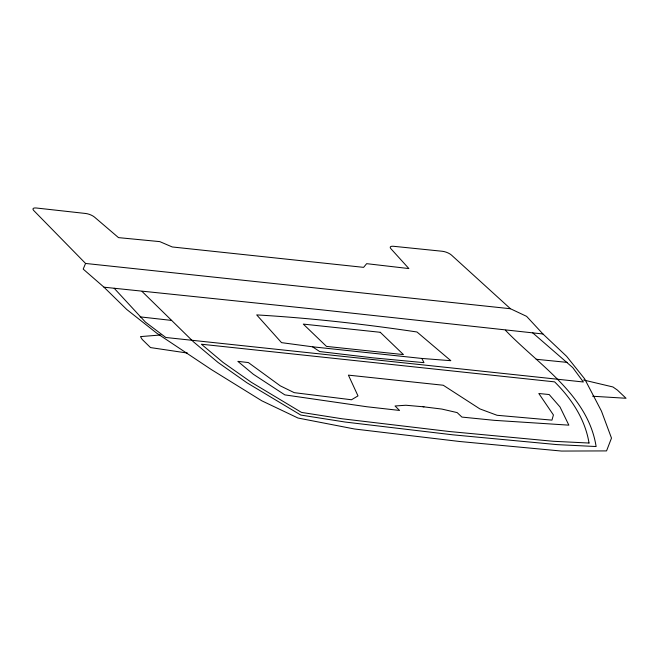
<?xml version="1.0" encoding="UTF-8"?>
<svg xmlns="http://www.w3.org/2000/svg" width="659" height="659" viewBox="0 0 659 659"><rect width="100%" height="100%" fill="white"/><g stroke="black" fill="none" stroke-linecap="round" stroke-linejoin="round"><path stroke-width="0.99" d="M85.571 263.452L83.191 269.094L103.99 287.192L126.709 309.45L156.751 333.182L211.292 369.534L261.854 400.829L298.016 418.037L354.567 429.001L459.57 441.489L561.55 451.061L606.544 450.913L611.486 438.095L601.453 411.109L584.591 378.785L566.616 356.33L542.95 333.981L526.607 316.353L510.445 308.733L451.448 255.066A7.142 2.381 20.6 0 0 442.304 251.268L393.472 246.285A7.142 2.381 20.6 0 0 390.886 248.698L408.885 268.567L366.651 263.666L363.611 267.356L172.221 246.96L159.799 241.622L118.505 237.627L94.517 217.116A7.142 2.381 20.6 0 0 85.654 213.483L36.303 207.997A7.142 2.381 20.6 0 0 33.766 210.55L85.571 263.452L510.445 308.733M160.895 334.97L140.474 336.601L142.187 339.426L150.516 347.581L187.51 353.067M592.655 396.24L626.05 398.267L617.376 390.07L612.919 386.957L583.577 380.012M421.834 358.447L450.838 360.695L416.982 331.988C363.834 324.039 310.348 318.058 256.697 314.903L281.533 342.647L312.514 346.799L421.834 358.447L423.984 362.656L372.557 357.796L319.681 351.544L312.514 346.799M423.992 406.842L405.895 405.244L395.029 405.985L399.568 410.442L366.725 406.735L284.853 394.889L253.344 374.271L237.841 361.363L248.352 362.549L280.264 385.836L294.211 392.657L351.469 399.766L357.994 395.902L348.413 375.136L443.252 385.243L479.867 408.893L497.051 415.285L551.954 420.129L553.42 414.948L538.823 393.505L549.186 394.543L560.002 406.949L568.857 425.154L494.291 420.335L461.91 417.081L457.181 412.608L441.859 409.074L422.987 406.735M536.154 359.27L567.234 362.392M103.99 287.192L322.828 309.969L542.95 333.981M140.095 316.864L171.628 320.422M532.711 332.861L572.762 367.607L583.355 381.989L165.796 337.49L145.392 322.062L114.172 288.255M505.387 330.208C538.782 365.07 587.985 394.832 596.123 446.538L557.044 444.611L452.618 434.8L345.118 422.032L300.801 415.063L246.861 382.731L217.972 362.409L193.589 341.93L142.097 291.492M589.031 443.037L553.214 441.275L449.183 431.497L342.095 418.778L301.476 412.394L251.301 382.278L223.096 362.442L201.39 344.22L554.623 381.866C571.501 398.637 585.151 419.198 589.031 443.037M380.259 332.293L303.288 324.096L326.485 346.395L403.456 354.6L380.259 332.293"/></g></svg>
